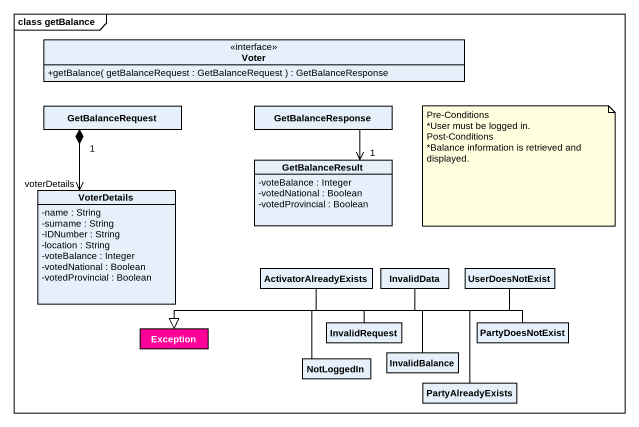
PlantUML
@startuml
mainframe class getBalance
hide circle
hide empty members
skinparam classAttributeIconSize 0
interface Voter {
  +getBalance( getBalanceRequest : GetBalanceRequest ) : GetBalanceResponse
}
class GetBalanceRequest
class GetBalanceResponse
class GetBalanceResult {
  -voteBalance : Integer
  -votedNational : Boolean
  -votedProvincial : Boolean
}
class VoterDetails {
  -name : String
  -surname : String
  -IDNumber : String
  -location : String
  -voteBalance : Integer
  -votedNational : Boolean
  -votedProvincial : Boolean
}
class ActivatorAlreadyExists
class InvalidData
class UserDoesNotExist
class "Exception" as Exception_ #FF0099
class InvalidRequest
class PartyDoesNotExist
class NotLoggedIn
class InvalidBalance
class PartyAlreadyExists
GetBalanceRequest "1" *--> VoterDetails : voterDetails
GetBalanceResponse --> "1" GetBalanceResult
ActivatorAlreadyExists -left-|> Exception_
InvalidData -left-|> Exception_
UserDoesNotExist -left-|> Exception_
InvalidRequest -left-|> Exception_
PartyDoesNotExist -left-|> Exception_
NotLoggedIn -left-|> Exception_
InvalidBalance -left-|> Exception_
PartyAlreadyExists -left-|> Exception_
note as N1
  Pre-Conditions
  *User must be logged in.
  Post-Conditions
  *Balance information is retrieved and displayed.
end note
@enduml
